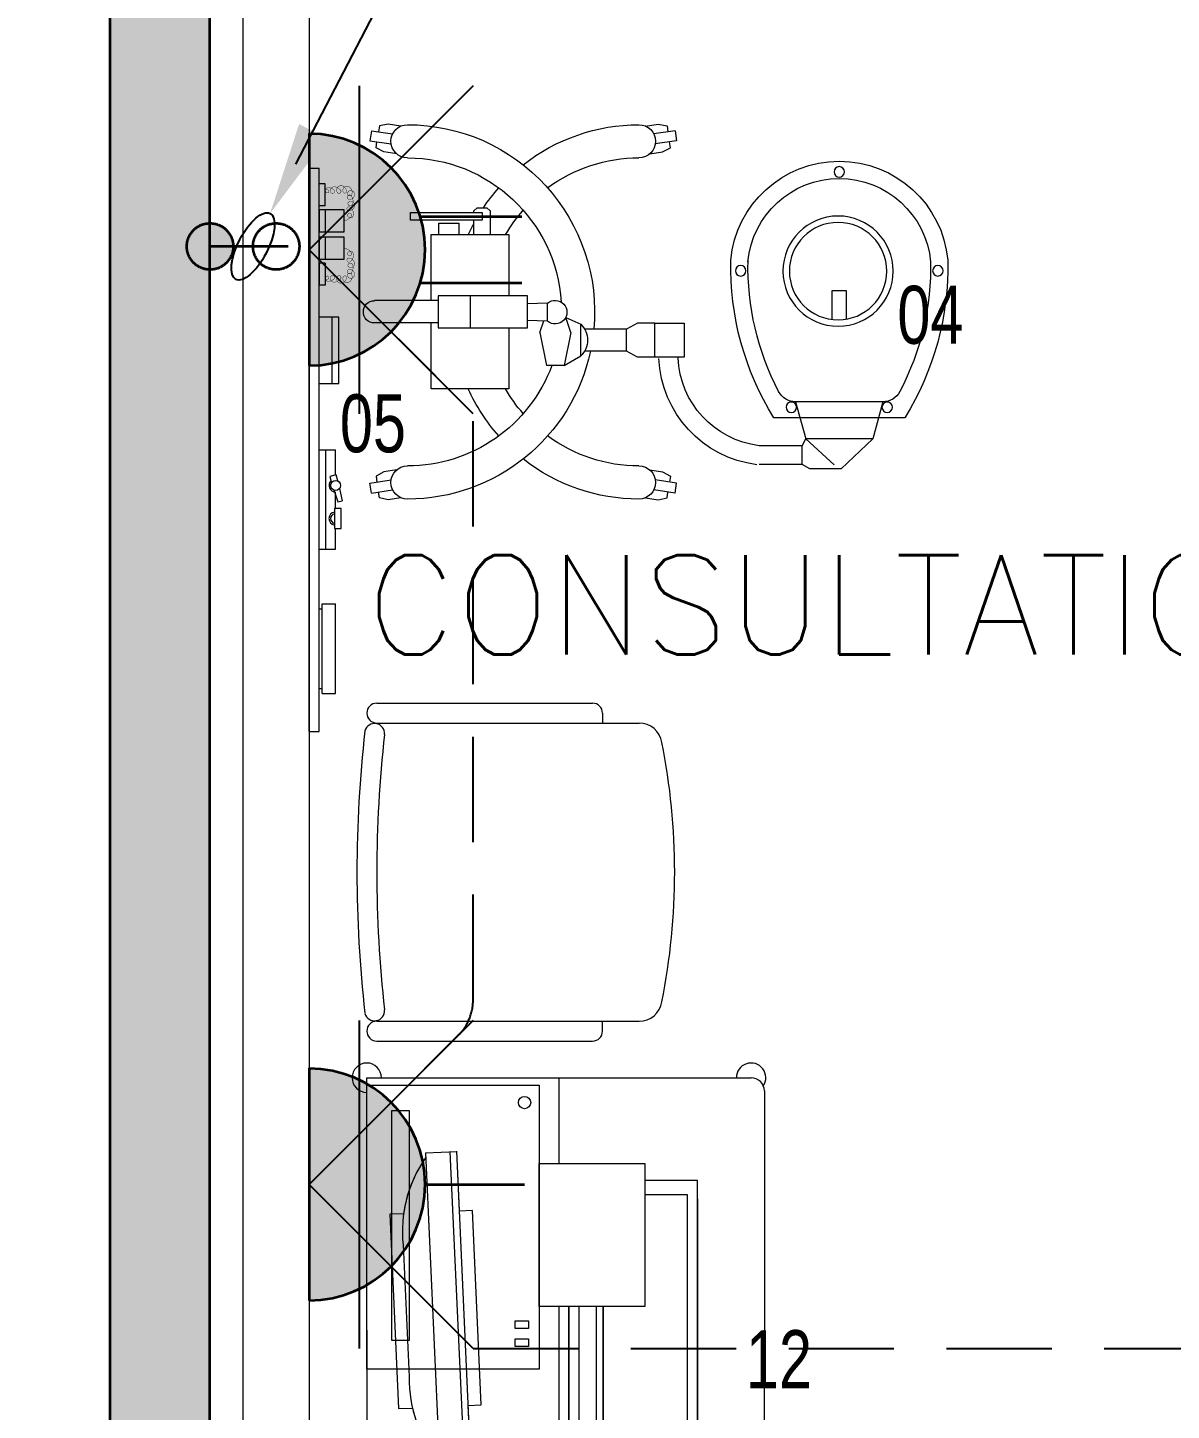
# Model space of a CAD drawing. Header units: inches. Extents: x -12418 to 57169, y -29325 to 19878.
# Drawn here: x 37525 to 39251, y -5780 to -3694 of the extents above; entities that cross this region are included whole.
import ezdxf
from ezdxf import colors
from ezdxf.entities.mleader import LeaderData, LeaderLine
from ezdxf.enums import TextEntityAlignment as Align
from ezdxf.math import Vec2, Vec3

# ---------------------------------------------------------------- set-up
doc = ezdxf.new("R2010")
doc.units = ezdxf.units.IN
doc.header["$LTSCALE"] = 25
doc.header["$MEASUREMENT"] = 0
doc.linetypes.add('DASHDOT', pattern=[25.4, 12.7, -6.35, 0, -6.35])
doc.linetypes.add('HIDDEN', pattern=[9.525, 6.35, -3.175])
doc.layers.get('0').update_dxf_attribs({"color": 8})
doc.layers.get('Defpoints').update_dxf_attribs({"color": 8})
for name, color, linetype, lineweight in [('00-Ground Floor$0$72_EGR_BASE_TEXT', 252, 'Continuous', 5), ('00-Ground Floor$0$72_EGR_EQP_TAG', 142, 'Continuous', 5), ('00-Ground Floor$0$LOADING', 253, 'Continuous', 5), ('00-Ground Floor$0$Walls', 251, 'Continuous', 5), ('E-LITE-CIRC @ 100', 6, 'Continuous', 25), ('E-LITE-CLNG-CNDT', 6, 'DASHDOT', 35), ('E-LITE-EXIT-NUMB', 6, 'Continuous', 25), ('E-POWR-CLNG-CNDT', 6, 'DASHDOT', 35), ('E-POWR-FLOR-CNDT', 6, 'HIDDEN', 25), ('E-POWR-WALL @ 100', 4, 'Continuous', 35), ('T-CABL-TRAY', 60, 'Continuous', 35)]:
    doc.layers.add(name, color=color, linetype=linetype, lineweight=lineweight)
doc.styles.add('00-Ground Floor$0$SIMPLEX', font='SIMPLEX.shx', dxfattribs={"height": 150})
doc.styles.add('00-Ground Floor$0$X3G_ENTITY_257CFD', font='swisscl.ttf', dxfattribs={"height": 200})
doc.styles.add('DC_Simplex', font='SIMPLEX.shx', dxfattribs={"width": 0.7})

# ---------------------------------------------------------------- blocks, each defined once
blk = doc.blocks.new('00-Ground Floor$0$GF21016-P')
at = {"layer": '00-Ground Floor$0$LOADING', "extrusion": (-1.24384e-09, -1.20261e-09, -1)}
for p, q in [((0.0128, 0.0179), (0.0128, 0.4136)), ((0.4628, 0.0179), (0.4628, 0.4136)), ((-0.0022, 0.3585), (0.0128, 0.3585)), ((0.4778, 0.3585), (0.4628, 0.3585)), ((-0.0172, 0.0179), (-0.0172, 0.3435)), ((0.4928, 0.0179), (0.4928, 0.3435)), ((0.4778, 0.0029), (0.4778, 0.0029))]:
    blk.add_line(p, q, dxfattribs=at)
for centre, radius, start, end in [((-0.2378, -0.5362), 1.0036, 78.7568, 101.2432), ((-0.0478, 0.4136), 0.035, 0, 80.6557), ((-0.4278, 0.4136), 0.035, 99.3443, 180), ((0.0022, 0.3435), 0.015, 0, 90), ((-0.4778, 0.3435), 0.015, 90, 180), ((-0.0284, 0.0145), 0.015, 284.3864, 95.5209), ((-0.2378, 1.8928), 1.8749, 263.6341, 276.3659), ((-0.4471, 0.0145), 0.015, 84.4791, 255.6136), ((0.0022, 0.0179), 0.015, 270, 0), ((0.0022, 0.0179), 0.015, 180, 270), ((-0.2378, 1.8734), 1.8855, 263.5119, 276.4881), ((-0.4778, 0.0179), 0.015, 270, 0), ((-0.4778, 0.0179), 0.015, 180, 270)]:
    blk.add_arc(centre, radius, start, end, dxfattribs=at)
blk = doc.blocks.new('00-Ground Floor$0$mobile light')
at = {"layer": '00-Ground Floor$0$LOADING'}
for p, q in [((1882.58, -498.29), (1882.35, -499.8)), ((1882.58, -498.29), (1885.78, -498.78)), ((1883.78, -497.56), (1883.65, -498.45)), ((1885.1, -497.29), (1883.78, -497.56)), ((1887.04, -497.59), (1885.1, -497.29)), ((1923.94, -497.59), (1925.88, -497.29)), ((1928.41, -498.29), (1925.2, -498.78)), ((1925.88, -497.29), (1927.2, -497.56)), ((1927.2, -497.56), (1927.33, -498.45)), ((1928.41, -498.29), (1928.63, -499.8)), ((1882.35, -499.8), (1885.55, -500.28)), ((1883.28, -500.85), (1883.42, -499.96)), ((1928.63, -499.8), (1925.43, -500.28)), ((1927.7, -500.85), (1927.56, -499.96)), ((1884.47, -501.5), (1883.28, -500.85)), ((1886.4, -501.79), (1884.47, -501.5)), ((1924.58, -501.79), (1926.52, -501.5)), ((1926.52, -501.5), (1927.7, -500.85)), ((1947.59, -502.62), (1941.09, -502.62)), ((1948.76, -501.94), (1947.59, -502.62)), ((1947.59, -502.62), (1947.59, -505.45)), ((1948.15, -506.5), (1952.41, -502.55)), ((1953.47, -501.94), (1948.76, -501.94)), ((1958.23, -506.5), (1953.47, -501.94)), ((1947.59, -505.45), (1941.09, -505.45)), ((1946.6, -512.08), (1948.15, -506.5)), ((1947.59, -505.45), (1948.15, -506.5)), ((1958.23, -506.5), (1948.15, -506.5)), ((1959.78, -512.08), (1958.23, -506.5)), ((1963.08, -509.67), (1943.3, -509.67)), ((1959.78, -512.08), (1946.6, -512.08)), ((1908.01, -522.53), (1909, -517.55)), ((1911.69, -517.55), (1909, -517.55)), ((1912.69, -522.53), (1911.69, -517.55)), ((1911.69, -517.55), (1914.17, -518.99)), ((1914.17, -518.99), (1914.17, -523.77)), ((1922.73, -518.8), (1921.08, -519.69)), ((1925.38, -518.8), (1922.73, -518.8)), ((1921.08, -519.69), (1914.74, -519.69)), ((1921.08, -519.69), (1921.08, -523.01)), ((1921.08, -519.69), (1921.08, -523.01)), ((1892.68, -528.06), (1892.68, -523.24)), ((1892.68, -523.24), (1906.16, -523.24)), ((1897.5, -528.06), (1897.5, -523.24)), ((1906.16, -523.24), (1906.16, -528.06)), ((1908.01, -522.53), (1908.62, -524.28)), ((1912.69, -522.53), (1911.9, -524.78)), ((1921.08, -523.01), (1914.77, -523.01)), ((1922.73, -523.93), (1921.08, -523.04)), ((1892.68, -523.97), (1883.05, -523.97)), ((1909.15, -524.25), (1906.16, -524.32)), ((1909.15, -524.25), (1909.15, -526.94)), ((1911.9, -524.78), (1914.17, -523.77)), ((1925.38, -523.93), (1922.73, -523.93)), ((1892.68, -527.34), (1883.05, -527.34)), ((1909.15, -526.94), (1906.16, -526.87)), ((1906.16, -528.06), (1892.68, -528.06)), ((1884.47, -549.77), (1883.28, -550.42)), ((1883.28, -550.42), (1883.42, -551.31)), ((1886.4, -549.48), (1884.47, -549.77)), ((1924.58, -549.48), (1926.52, -549.77)), ((1926.52, -549.77), (1927.7, -550.42)), ((1927.7, -550.42), (1927.56, -551.31)), ((1882.35, -551.47), (1885.55, -550.99)), ((1882.58, -552.98), (1882.35, -551.47)), ((1882.58, -552.98), (1885.78, -552.5)), ((1883.78, -553.71), (1883.65, -552.82)), ((1928.41, -552.98), (1925.2, -552.5)), ((1928.63, -551.47), (1925.43, -550.99)), ((1927.2, -553.71), (1927.33, -552.82)), ((1928.41, -552.98), (1928.63, -551.47)), ((1885.1, -553.98), (1883.78, -553.71)), ((1887.04, -553.69), (1885.1, -553.98)), ((1923.94, -553.69), (1925.88, -553.98)), ((1925.88, -553.98), (1927.2, -553.71))]:
    blk.add_line(p, q, dxfattribs=at)
for points in [[(1903.33, -523.24), (1903.33, -514.02), (1891.61, -514.02), (1891.61, -523.97)], [(1954.27, -524.55), (1954.27, -528.82), (1952.05, -528.82), (1952.05, -524.5)], [(1891.61, -527.34), (1891.61, -537.34), (1903.33, -537.34), (1903.33, -528.06)], [(1892.74, -537.34), (1892.74, -539.04), (1895.76, -539.04), (1895.76, -537.34)], [(1898.05, -537.34), (1898.05, -539.5)], [(1898.05, -540.63), (1898.05, -540.87), (1898.53, -541.35), (1900.02, -541.35), (1900.5, -540.87), (1900.5, -537.34)]]:
    blk.add_lwpolyline(points, dxfattribs=at)
for points in [[(1929.78, -518.8), (1925.38, -518.8), (1925.38, -523.93), (1929.78, -523.93)], [(1899.3, -539.5), (1888.5, -539.5), (1888.5, -540.63), (1899.3, -540.63)]]:
    blk.add_lwpolyline(points, close=True, dxfattribs=at)
for centre, radius in [((1945.96, -511.25), 0.793), ((1960.42, -511.25), 0.793), ((1953.01, -531.79), 8.32), ((1953.01, -531.79), 7.35), ((1938.31, -531.85), 0.793), ((1968.07, -531.85), 0.793), ((1953.19, -546.77), 0.793)]:
    blk.add_circle(centre, radius, dxfattribs=at)
for centre, radius, start, end in [((1888.02, -499.89), 2.5, 90, 270), ((1888.02, -525.64), 28.25, 12.1463, 90), ((1922.96, -525.64), 28.25, 90, 128.2073), ((1922.96, -499.89), 2.5, 270, 90), ((1888.02, -525.64), 23.25, 20.3387, 90), ((1922.96, -525.64), 23.25, 90, 126.3743), ((1942.82, -519.31), 16.86, 97.1293, 177.6115), ((1922.96, -525.64), 28.25, 138.4974, 155.7305), ((1942.82, -519.31), 13.97, 97.1293, 177.6115), ((1922.96, -525.64), 23.25, 138.7224, 150.0382), ((1980.13, -532.49), 43.32, 148.2167, 181.2501), ((1926.25, -532.49), 43.32, 358.7499, 31.7833), ((1946.6, -514.96), 2.89, 90, 152.4092), ((1959.78, -514.96), 2.89, 27.5908, 90), ((1980.13, -532.49), 40.72, 152.4092, 181.2501), ((1926.25, -532.49), 40.72, 358.7499, 27.5908), ((1911.94, -521.38), 3.27, 313.0112, 46.9888), ((1888.02, -525.64), 28.25, 270, 5.3386), ((1883.05, -525.65), 1.68, 90, 270), ((1910.32, -525.6), 1.78, 229.0673, 130.9327), ((1888.02, -525.64), 23.25, 270, 356.3184), ((1953.19, -531.93), 16.44, 185.2361, 354.7639), ((1953.19, -531.93), 13.84, 185.2361, 354.7639), ((1922.96, -525.64), 28.25, 204.483, 208.105), ((1922.96, -525.64), 23.25, 210.2349, 221.2776), ((1922.96, -525.64), 28.25, 213.7985, 221.5026), ((1922.96, -525.64), 23.25, 233.6257, 270), ((1922.96, -525.64), 28.25, 231.7927, 270), ((1888.02, -551.39), 2.5, 90, 270), ((1922.96, -551.39), 2.5, 270, 90)]:
    blk.add_arc(centre, radius, start, end, dxfattribs=at)
blk = doc.blocks.new('00-Ground Floor$0$M.168.61.15')
at = {"layer": '00-Ground Floor$0$LOADING'}
for p, q in [((-10248.8, 19911.8), (-10248.8, 20292.7)), ((-10248.8, 20292.7), (-9668.8, 20292.7)), ((-9958.8, 20292.7), (-9958.8, 20163.4)), ((-9648.8, 20272.7), (-9648.8, 19911.8)), ((-10160.3, 20179.3), (-10113, 20181.5)), ((-10160.3, 20179.3), (-10138.7, 19705.9)), ((-10101.1, 19705.1), (-10123, 20181)), ((-10091.3, 19708), (-10113, 20181.7)), ((-10108.9, 20091.4), (-10113, 20181.7)), ((-9749.5, 20110), (-9749.5, 19664.7)), ((-9749.5, 19664.7), (-9749.5, 20110)), ((-10193.1, 20087.5), (-10214.1, 20086.6)), ((-10193.1, 20087.5), (-10214.1, 20086.6)), ((-10214.1, 20086.6), (-10200.8, 19793.4)), ((-10214.1, 20086.6), (-10200.8, 19793.4)), ((-10089.4, 20092.2), (-10108.9, 20091.4)), ((-10089.4, 20092.2), (-10108.9, 20091.4)), ((-10076.1, 19799.1), (-10089.4, 20092.2)), ((-10076.1, 19799.1), (-10089.4, 20092.2)), ((-9765.1, 20069.2), (-9765.1, 19763.5)), ((-10193.8, 20040.3), (-10184.8, 19841.3)), ((-9958.8, 19947.3), (-9958.8, 19530.9)), ((-9944, 19664.7), (-9944, 19947.3)), ((-9944, 19947.3), (-9944, 19664.7)), ((-9902.4, 19947.3), (-9902.4, 19762.4)), ((-9892, 19763.5), (-9892, 19947.3)), ((-10248.8, 19911.8), (-10248.8, 19530.9)), ((-9648.8, 19550.9), (-9648.8, 19911.8)), ((-10200.8, 19793.4), (-10179.8, 19794.3)), ((-10200.8, 19793.4), (-10179.9, 19794.3)), ((-10095.5, 19798.2), (-10076.1, 19799.1)), ((-10095.5, 19798.2), (-10076.1, 19799.1)), ((-10091.3, 19708), (-10095.5, 19798.2)), ((-9765.1, 19763.5), (-9892, 19763.5)), ((-9928.4, 19685.5), (-9928.4, 19747.9)), ((-9902.4, 19747.9), (-9928.4, 19747.9)), ((-9902.4, 19747.9), (-9902.4, 19685.5)), ((-9765.1, 19747.9), (-9892, 19747.9)), ((-9892, 19685.5), (-9892, 19747.9)), ((-9765.1, 19747.9), (-9765.1, 19685.5)), ((-10139, 19713.2), (-10138.7, 19705.9)), ((-10136.6, 19704), (-10116.2, 19704.2)), ((-10136.6, 19704), (-10116.2, 19704.2)), ((-10116.9, 19677.7), (-10117.2, 19704.2)), ((-10101.1, 19705.1), (-10093.2, 19705.8)), ((-10101.1, 19705.1), (-10093.2, 19705.8)), ((-10077.1, 19641.4), (-10116.9, 19677.7)), ((-9902.4, 19685.5), (-9928.4, 19685.5)), ((-9765.1, 19685.5), (-9892, 19685.5)), ((-9749.5, 19664.7), (-9944, 19664.7)), ((-9944, 19664.7), (-9749.5, 19664.7)), ((-10011.5, 19622.3), (-10077.1, 19641.4)), ((-9974.3, 19593.8), (-10011.5, 19622.3)), ((-9931.1, 19616.3), (-9974.3, 19593.8)), ((-9844, 19585.4), (-9931.1, 19616.3)), ((-9811, 19597.7), (-9841.1, 19597.7)), ((-9811, 19573), (-9841.1, 19573)), ((-10248.8, 19530.9), (-9668.8, 19530.9))]:
    blk.add_line(p, q, dxfattribs=at)
for points in [[(-9988.6, 20281.4), (-9988.6, 19853.1), (-10248.8, 19853.1), (-10248.8, 20281.4)], [(-10184.6, 20243.5), (-10184.6, 19896.1), (-10210.9, 19896.1), (-10210.9, 20243.5)], [(-9829.3, 20163.4), (-9829.3, 19947.3), (-9988.6, 19947.3), (-9988.6, 20163.4)], [(-10004.9, 19926), (-10004.9, 19914.5), (-10025, 19914.5), (-10025, 19926)], [(-10004.9, 19898.7), (-10004.9, 19887.3), (-10025, 19887.3), (-10025, 19898.7)], [(-9780.9, 19591), (-9780.9, 19581.8), (-9800.5, 19581.8), (-9800.5, 19591)], [(-9783.4, 19588.5), (-9783.4, 19584.3), (-9798, 19584.3), (-9798, 19588.5)]]:
    blk.add_lwpolyline(points, close=True, dxfattribs=at)
for points in [[(-9944, 19947.3), (-9944, 19664.7), (-9749.5, 19664.7), (-9749.5, 20137.8), (-9829.3, 20137.8)], [(-9892, 19947.3), (-9892, 19763.5), (-9764.8, 19763.5), (-9764.8, 20116), (-9829.3, 20116)], [(-9902.4, 19947.3), (-9902.4, 19762.4), (-9928.4, 19762.4), (-9928.4, 19947.3)], [(-9816, 19613.4), (-9740.9, 19613.4)], [(-9721.3, 19585.4), (-9721.3, 19584.8)], [(-9739.5, 19557.4), (-9816, 19557.4)]]:
    blk.add_lwpolyline(points, dxfattribs=at)
blk.add_circle((-10010.6, 20255.2), 9.18, dxfattribs=at)
for centre, radius, start, end in [((-10248.8, 20292.7), 22.2, 0, 270), ((-9668.8, 20292.7), 22.2, 326.3067, 180), ((-9668.8, 20272.7), 20, 0, 90), ((-10002.1, 20061.1), 192.9, 144.9564, 186.199), ((-10002.1, 20061.1), 192.9, 144.9564, 172.1216), ((-9991.9, 19838), 192.9, 179.0011, 220.3267), ((-9991.9, 19838), 192.9, 193.0799, 220.3268), ((-10136.6, 19706), 2.08, 182.6241, 270.6241), ((-10136.6, 19706), 2.08, 182.6241, 270.6241), ((-10109.4, 19716.2), 13.8, 240.5606, 306.8112), ((-10109.4, 19716.2), 13.8, 240.5606, 306.8112), ((-10093.4, 19707.9), 2.08, 274.6241, 2.6239), ((-10093.4, 19707.9), 2.08, 274.6241, 2.6239), ((-9816, 19585.4), 28, 90, 270), ((-9841.6, 19585.4), 33, 304.6644, 55.3356), ((-9751.5, 19585.1), 30.2, 293.3421, 69.5419), ((-10248.8, 19530.9), 22.2, 90, 0), ((-9668.8, 19530.9), 22.2, 180, 33.6936), ((-9668.8, 19550.9), 20, 270, 0)]:
    blk.add_arc(centre, radius, start, end, dxfattribs=at)
blk = doc.blocks.new('00-Ground Floor$0$ME19011A-P')
for p, q in [((-0.425, 0), (0.425, 0)), ((-0.425, 0), (-0.425, -0.015)), ((0.425, 0), (0.425, -0.015)), ((-0.425, -0.015), (0.425, -0.015)), ((-0.3675, -0.0198), (-0.2325, -0.0198)), ((-0.3675, -0.0198), (-0.3675, -0.0399)), ((-0.36, -0.015), (-0.36, -0.0198)), ((-0.24, -0.015), (-0.24, -0.0198)), ((-0.2325, -0.0198), (-0.2325, -0.0399)), ((-0.15, -0.015), (-0.15, -0.04)), ((0, -0.015), (0, -0.04)), ((0.1, -0.015), (0.1, -0.045)), ((0.2, -0.045), (0.2, -0.015)), ((0.2818, -0.015), (0.2484, -0.015)), ((0.2484, -0.0243), (0.2484, -0.015)), ((0.2818, -0.0243), (0.2818, -0.015)), ((0.3211, -0.015), (0.2877, -0.015)), ((0.2877, -0.015), (0.2877, -0.0531)), ((0.3211, -0.0531), (0.3211, -0.015)), ((0.3623, -0.015), (0.3289, -0.015)), ((0.3289, -0.015), (0.3289, -0.0531)), ((0.3623, -0.0531), (0.3623, -0.015)), ((0.3682, -0.0243), (0.3682, -0.015)), ((0.3682, -0.015), (0.4016, -0.015)), ((0.4016, -0.0243), (0.4016, -0.015)), ((-0.3675, -0.0399), (-0.2325, -0.0399)), ((-0.15, -0.025), (0, -0.025)), ((-0.15, -0.04), (-0.1187, -0.04)), ((-0.0887, -0.04), (-0.0637, -0.04)), ((-0.0606, -0.0371), (-0.0787, -0.0432)), ((-0.0402, -0.0312), (-0.0496, -0.0337)), ((-0.047, -0.0434), (-0.0376, -0.0409)), ((-0.0376, -0.0409), (-0.0402, -0.0312)), ((-0.0379, -0.04), (0, -0.04)), ((0.1, -0.035), (0.2, -0.035)), ((0.2818, -0.0243), (0.2484, -0.0243)), ((0.3211, -0.0243), (0.2877, -0.0243)), ((0.3623, -0.0243), (0.3289, -0.0243)), ((0.3682, -0.0243), (0.4016, -0.0243)), ((-0.0787, -0.0432), (-0.077, -0.0497)), ((-0.0582, -0.046), (-0.077, -0.0497)), ((0.1, -0.045), (0.2, -0.045)), ((0.2877, -0.0531), (0.3211, -0.0531)), ((0.3289, -0.0531), (0.3623, -0.0531))]:
    blk.add_line(p, q)
blk.add_lwpolyline([(-0.1187, -0.0482), (-0.0887, -0.0482), (-0.0887, -0.0382), (-0.1187, -0.0382)], close=True)
at = {"color": 8, "const_width": 0.000601}
for points in [[(0.3044, -0.0531, -0.184574), (0.2977, -0.0636, -1.44364), (0.2961, -0.0581, -0.837915), (0.2969, -0.0664, -0.30536), (0.2839, -0.062, -1.584726), (0.2894, -0.0609, -0.253153), (0.2827, -0.0684, -0.874198), (0.2775, -0.0585, -0.915253), (0.2791, -0.0658, -0.223821), (0.2683, -0.0644, -1.703343), (0.272, -0.0597, -0.588962), (0.2621, -0.068, -0.717795), (0.2625, -0.0581, -0.983104), (0.2645, -0.0644, -0.326362), (0.2534, -0.0609, -0.758716), (0.2609, -0.0514, -0.906186), (0.2593, -0.0565, -0.189488), (0.2526, -0.0522, -0.7948), (0.2613, -0.0423, -1.223996), (0.2574, -0.047, -0.072149), (0.2534, -0.0403, -0.645886), (0.2609, -0.0324, -1.366917), (0.2574, -0.0371, -0.078415), (0.2542, -0.0308, -0.723006), (0.2613, -0.0256, -1.105484), (0.2582, -0.0292, -0.221197), (0.2566, -0.0243, -0.221197)], [(0.3456, -0.0531, 0.184574), (0.3523, -0.0636, 1.44364), (0.3539, -0.0581, 0.837915), (0.3531, -0.0664, 0.30536), (0.3661, -0.062, 1.584726), (0.3606, -0.0609, 0.253153), (0.3673, -0.0684, 0.874198), (0.3725, -0.0585, 0.915253), (0.3709, -0.0658, 0.223821), (0.3817, -0.0644, 1.703343), (0.378, -0.0597, 0.588962), (0.3879, -0.068, 0.717795), (0.3875, -0.0581, 0.983104), (0.3855, -0.0644, 0.326362), (0.3966, -0.0609, 0.758716), (0.3891, -0.0514, 0.906186), (0.3907, -0.0565, 0.189488), (0.3974, -0.0522, 0.7948), (0.3887, -0.0423, 1.223996), (0.3926, -0.047, 0.072149), (0.3966, -0.0403, 0.645886), (0.3891, -0.0324, 1.366917), (0.3926, -0.0371, 0.078415), (0.3958, -0.0308, 0.723006), (0.3887, -0.0256, 1.105484), (0.3918, -0.0292, 0.221197), (0.3934, -0.0243, 0.221197)]]:
    blk.add_lwpolyline(points, format="xyb", dxfattribs=at)
blk.add_circle((-0.0537, -0.04), 0.0075)
for centre, radius, start, end in [((-0.1037, -0.04), 0.01, 10.4593, 169.5407), ((-0.1037, -0.04), 0.0075, 14.0075, 165.9925), ((-0.0537, -0.04), 0.01, 45, 180)]:
    blk.add_arc(centre, radius, start, end)
blk = doc.blocks.new('00-Ground Floor$0$M.44.57.64')
at = {"layer": '00-Ground Floor$0$LOADING', "xscale": 1000.000000000002, "yscale": 1000.000000000002, "zscale": 1000.000000000002, "rotation": 225.9999036123427}
blk.add_blockref('00-Ground Floor$0$ME19011A-P', (-80806.9, 16720.7), dxfattribs=at)
blk = doc.blocks.new('00-Ground Floor')
at = {"layer": '00-Ground Floor$0$Walls'}
for p, q in [((37849.5, -2747.4, 0), (37849.5, -6947.4, 0)), ((37949.5, -2847.4, 0), (37949.5, -6847.4, 0))]:
    blk.add_line(p, q, dxfattribs=at)
at = {"layer": '00-Ground Floor$0$LOADING', "xscale": -10, "yscale": 10, "zscale": 10, "rotation": 180}
blk.add_blockref('00-Ground Floor$0$mobile light', (19217.7, -9379.2), dxfattribs=at)
at = {"layer": '00-Ground Floor$0$LOADING', "rotation": 224.0000963876573}
blk.add_blockref('00-Ground Floor$0$M.44.57.64', (-31793.2, -48436.4, 0), dxfattribs=at)
at = {"layer": '00-Ground Floor$0$LOADING', "color": 1, "extrusion": (2.24019e-05, 2.67576e-11, 1), "xscale": -1000.000000000004, "yscale": 1000.000000000004, "zscale": -1000.000000000004, "rotation": 270.0000251123531}
blk.add_blockref('00-Ground Floor$0$GF21016-P', (38033.8, -5206, 0.9), dxfattribs=at)
at = {"layer": '00-Ground Floor$0$LOADING'}
blk.add_blockref('00-Ground Floor$0$M.168.61.15', (48285.3, -25571.2), dxfattribs=at)
at = {"layer": '00-Ground Floor$0$72_EGR_BASE_TEXT', "insert": (39742.7, -4489.9, 0), "char_height": 150, "attachment_point": 2, "style": '00-Ground Floor$0$SIMPLEX'}
blk.add_mtext('CONSULTATION ROOM NEUROLOGY', dxfattribs=at)
at = {"layer": '00-Ground Floor$0$72_EGR_EQP_TAG', "char_height": 87.47, "attachment_point": 2, "style": '00-Ground Floor$0$X3G_ENTITY_257CFD'}
for s, insert in [('04', (38887.1, -4083.4, 0)), ('05', (38045.8, -4247.2, 0)), ('12', (38658.5, -5659.5))]:
    blk.add_mtext(s, dxfattribs=dict(at, insert=insert))
blk = doc.blocks.new('*U17')
h = blk.add_hatch(color=253)
edge = h.paths.add_edge_path()
edge.add_line((-1.75, 0), (1.75, 0))
edge.add_arc((0, 0), 1.75, 180, 360, ccw=False)
for p, q in [((-0.5, -1.677), (-0.5, -3.211)), ((0.5, -1.677), (0.5, -3.211))]:
    blk.add_line(p, q)
blk.add_lwpolyline([(-1.75, 0, 1), (1.75, 0)], format="xyb", close=True)
at = {"layer": 'Defpoints'}
for p, q in [((-2.475, -2.475), (0, 0)), ((2.475, -2.475), (0, 0)), ((2.475, -0.758), (-2.475, -0.758))]:
    blk.add_line(p, q, dxfattribs=at)
at = {"layer": 'E-LITE-EXIT-NUMB', "style": 'DC_Simplex', "width": 0.7, "flags": 8}
blk.add_attdef('TYPE', text='', height=2, rotation=360, dxfattribs=at).set_placement((-2.682, 5.238), align=Align.RIGHT)
blk.add_attdef('CIRCUIT', (2.682, 5.238), '', height=2, rotation=360, dxfattribs=at)
blk = doc.blocks.new('*U16')
h = blk.add_hatch(color=253)
edge = h.paths.add_edge_path()
edge.add_line((0, 1.75), (0, -1.75))
edge.add_arc((0, 0), 1.75, -270, -90, ccw=False)
blk.add_line((-1.75, 0), (-3.25, 0))
blk.add_lwpolyline([(0, 1.75, 1), (0, -1.75)], format="xyb", close=True)
at = {"layer": 'Defpoints'}
for p, q in [((-2.475, 2.475), (0, 0)), ((-0.758, -2.475), (-0.758, 2.475)), ((-2.475, -2.475), (0, 0))]:
    blk.add_line(p, q, dxfattribs=at)
at = {"layer": 'E-LITE-EXIT-NUMB', "style": 'DC_Simplex', "width": 0.7, "flags": 8}
blk.add_attdef('TYPE', text='', height=2, rotation=360, dxfattribs=at).set_placement((-2.682, 5.238), align=Align.RIGHT)
blk.add_attdef('CIRCUIT', (2.682, 5.238), '', height=2, rotation=360, dxfattribs=at)
blk = doc.blocks.new('ARR0W')
at = {"color": 45}
blk.add_ellipse((0, 0), major_axis=(0.4, 0), ratio=0.4, dxfattribs=at)
at = {"color": 45, "ltscale": 0.5}
blk.add_solid([(-1.4, 0.167), (-0.4, 0), (-1.4, -0.167)], dxfattribs=at)
blk = doc.blocks.new('*U45')
at = {"lineweight": 0}
h = blk.add_hatch(dxfattribs=at)
h.set_pattern_fill('HEX', color=253, scale=8, angle=180, style=0)
h.set_pattern_definition([(180, (-17646.86, -2e-10), (6e-13, -43.99409), [25.4, -50.8]), (300, (-17646.86, -2e-10), (38.1, 21.99705), [25.4, -50.8]), (240, (-17672.26, -2e-10), (38.1, -21.99705), [25.4, -50.8])])
h.paths.add_polyline_path([(-5700, 150), (-5700, 0), (0, 0), (0, 150)])
at = {"color": 0}
for p, q in [((0, 150), (-5700, 150)), ((0, 0), (-5700, 0))]:
    blk.add_line(p, q, dxfattribs=at)
blk = doc.blocks.new('A$C767e6835')
at = {"layer": 'T-CABL-TRAY', "linetype": 'Continuous', "rotation": 270}
blk.add_blockref('*U45', (17550, -4100), dxfattribs=at)

msp = doc.modelspace()

# ---------------------------------------------------------------- hatches: boundary and pattern name
at = {"layer": 'E-POWR-CLNG-CNDT'}
h = msp.add_hatch(color=256, dxfattribs=at)
h.dxf.hatch_style = 1
h.paths.add_polyline_path([(37765, -4024, 1), (37835, -4024, 1)])

# ---------------------------------------------------------------- linework, layer by layer
msp.add_lwpolyline([(37918.1, -4024), (37800, -4024)], dxfattribs=at)
for centre in [(37800, -4024), (37899.8, -4024)]:
    msp.add_circle(centre, 35, dxfattribs=at)
at = {"layer": 'E-POWR-FLOR-CNDT', "elevation": 0}
for points in [[(38073.2, -5315.7), (38175, -5214, 0.198912), (38197, -5160.9), (38197, -4276.4), (38073.2, -4152.7)], [(38073.2, -5563.2), (38197, -5687), (41376.6, -5687, 0.414214), (41451.6, -5612), (41451.6, -4505.3, -0.198912), (41473.5, -4452.3), (41575.3, -4350.5)]]:
    msp.add_lwpolyline(points, format="xyb", dxfattribs=at)

# ---------------------------------------------------------------- block references
at = {"layer": 'E-LITE-CLNG-CNDT'}
msp.add_blockref('00-Ground Floor', (0, 0), dxfattribs=at)
at = {"layer": 'E-POWR-FLOR-CNDT'}
msp.add_blockref('A$C767e6835', (20099.5, -2847.4, 0), dxfattribs=at)
at = {"layer": 'E-POWR-WALL @ 100', "xscale": 100, "yscale": 100, "zscale": 100}
for name, p, rotation in [('*U17', (37949.5, -4028.9, 0), 89.99999999999999), ('*U16', (37949.5, -5439.5, 0), 180)]:
    msp.add_blockref(name, p, dxfattribs=dict(at, rotation=rotation))

# ---------------------------------------------------------------- leaders
at = {"layer": 'E-LITE-CIRC @ 100'}
ml = msp.add_multileader_mtext('Standard', dxfattribs=at)
ml.set_content('{\\Fdc_el_romans|c0;\\W0.8;TO\\Fromans|c0; \\Fsimplex|c0;UPP-GF/S18}', color=256, style='DC_Simplex')
ml.set_leader_properties()
ml.set_arrow_properties(name='ARR0W')
ml.build(insert=Vec2(0, 0))
ml.multileader.update_dxf_attribs({"dogleg_length": 200, "arrow_head_size": 140, "scale": 100})
ctx = ml.context
ctx.base_point, ctx.scale, ctx.char_height, ctx.arrow_head_size, ctx.landing_gap_size, ctx.plane_origin, ctx.plane_x_axis, ctx.plane_y_axis = Vec3(38797.6, -2437.7, 0), 100, 200, 140, 140, Vec3(51335.8, -8545.2, 0), Vec3(1, 0.000001, 0), Vec3(-0.000001, 1, 0)
notes = []
notes.append((ctx, [(0, (1, 1, 0), (38688.8, -2437.7, 0), (1, 0.000001, 0), 108.8, [(0, [(37864.8, -4024, 0)], 0, [])])]))
ctx.mtext.insert, ctx.mtext.text_direction, ctx.mtext.rotation, ctx.mtext.flow_direction = Vec3(38937.6, -2304.3, 0), Vec3(1, 0.000001, 0), 0.000001, 5
for ctx, leaders in notes:
    for number, flags, end, landing, length, lines in leaders:
        leader = LeaderData()
        leader.index, (leader.has_last_leader_line, leader.has_dogleg_vector, leader.attachment_direction) = number, flags
        leader.last_leader_point, leader.dogleg_vector, leader.dogleg_length = Vec3(end), Vec3(landing), length
        for number, points, colour, breaks in lines:
            line = LeaderLine()
            line.index, line.vertices, line.color, line.breaks = number, Vec3.list(points), colors.encode_raw_color(colour), breaks
            leader.lines.append(line)
        ctx.leaders.append(leader)

doc.saveas('drawing.dxf')
